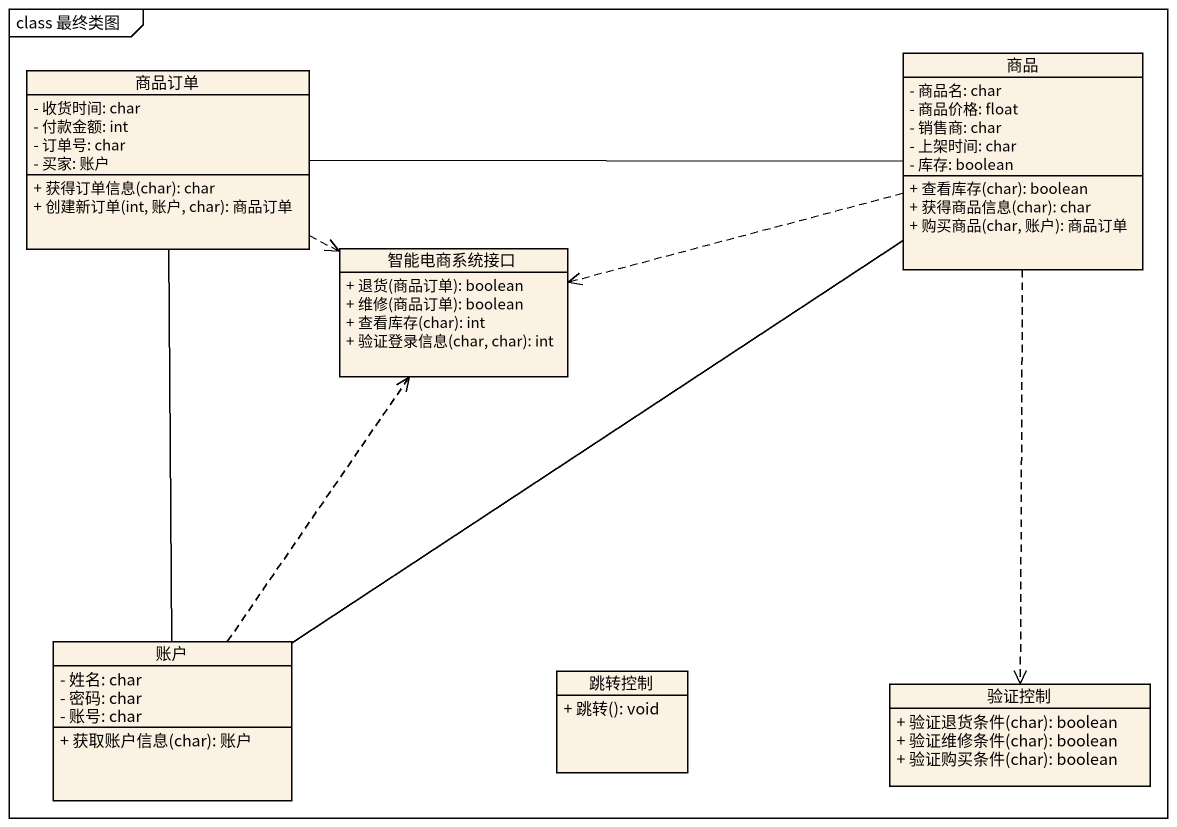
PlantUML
@startuml
mainframe class 最终类图
hide circle
hide empty members
skinparam classAttributeIconSize 0
class 商品订单 {
  - 收货时间: char
  - 付款金额: int
  - 订单号: char
  - 买家: 账户
  + 获得订单信息(char): char
  + 创建新订单(int, 账户, char): 商品订单
}
class 商品 {
  - 商品名: char
  - 商品价格: float
  - 销售商: char
  - 上架时间: char
  - 库存: boolean
  + 查看库存(char): boolean
  + 获得商品信息(char): char
  + 购买商品(char, 账户): 商品订单
}
class 智能电商系统接口 {
  + 退货(商品订单): boolean
  + 维修(商品订单): boolean
  + 查看库存(char): int
  + 验证登录信息(char, char): int
}
class 账户 {
  - 姓名: char
  - 密码: char
  - 账号: char
  + 获取账户信息(char): 账户
}
class 跳转控制 {
  + 跳转(): void
}
class 验证控制 {
  + 验证退货条件(char): boolean
  + 验证维修条件(char): boolean
  + 验证购买条件(char): boolean
}
商品订单 .right.> 智能电商系统接口
商品 -left- 商品订单
商品 .left.> 智能电商系统接口
商品 ..> 验证控制
账户 -up- 商品订单
账户 -up- 商品
账户 .up.> 智能电商系统接口
@enduml
